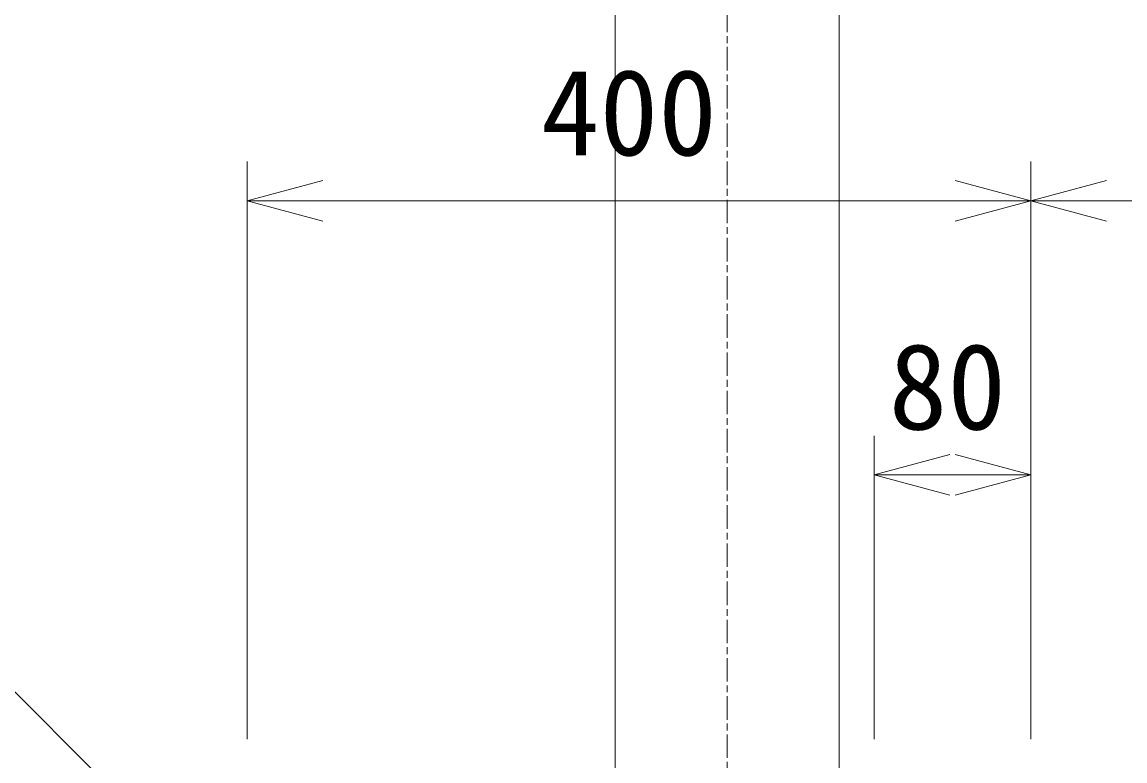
# Model space of a CAD drawing. Units: millimetres, scale not verified. Extents: x -400 to 400, y -275 to 275.
# Drawn here: x 297.19 to 325.33, y 11.73 to 30.59 of the extents above; entities that cross this region are included whole.
import ezdxf
from ezdxf.enums import TextEntityAlignment as Align

# ---------------------------------------------------------------- set-up
doc = ezdxf.new("R2010")
doc.units = ezdxf.units.MM
doc.linetypes.add('CHAIN', pattern=[18.5, 12, -1.5, 3.5, -1.5])
doc.layers.add('0-0', color=7, linetype='Continuous')
doc.layers.add('0-1_現況線', color=1, linetype='Continuous', lineweight=18)
doc.styles.add('ＭＳ ゴシック', font='')
doc.styles.get('ＭＳ ゴシック').set_extended_font_data('MS Gothic')

# ---------------------------------------------------------------- blocks, each defined once
blk = doc.blocks.new('-GLay-0-')
at = {"layer": '0-1_現況線', "linetype": 'CHAIN'}
blk.add_line((14713.58, 6929.07), (14713.58, 5754.07), dxfattribs=at)
at = {"layer": '0-1_現況線'}
for p, q in [((14656.43, 6829.07), (14656.43, 5754.07)), ((14770.73, 6829.07), (14770.73, 5754.07))]:
    blk.add_line(p, q, dxfattribs=at)
at = {"layer": '0-1_現況線', "color": 4}
for p, q in [((14468.58, 6480.55), (14468.58, 6185.66)), ((14868.58, 6480.55), (14868.58, 6340.55)), ((14468.58, 6460.55), (14507.22, 6470.91)), ((14868.58, 6460.55), (14829.94, 6470.91)), ((14868.58, 6460.55), (14907.22, 6470.91)), ((14468.58, 6460.55), (14868.58, 6460.55)), ((14468.58, 6460.55), (14507.22, 6450.2)), ((14868.58, 6460.55), (14829.94, 6450.2)), ((14868.58, 6460.55), (15268.58, 6460.55)), ((14868.58, 6460.55), (14907.22, 6450.2)), ((14566.06, 5993.68), (14158.35, 6401.39)), ((14788.58, 6340.55), (14788.58, 6185.66)), ((14868.58, 6340.55), (14868.58, 6185.66)), ((14788.58, 6320.55), (14827.22, 6330.91)), ((14868.58, 6320.55), (14829.94, 6330.91)), ((14788.58, 6320.55), (14827.22, 6310.2)), ((14788.58, 6320.55), (14868.58, 6320.55)), ((14868.58, 6320.55), (14829.94, 6310.2))]:
    blk.add_line(p, q, dxfattribs=at)
at = {"layer": '0-1_現況線', "color": 7, "style": 'ＭＳ ゴシック'}
for s, p in [('400', (14618.58, 6470.55)), ('80', (14796.08, 6330.55))]:
    blk.add_text(s, height=43.99, dxfattribs=at).set_placement(p, align=Align.BOTTOM_LEFT)

msp = doc.modelspace()

# ---------------------------------------------------------------- block references
at = {"layer": '0-0', "xscale": 0.05, "yscale": 0.05}
msp.add_blockref('-GLay-0-', (-420.5, -297), dxfattribs=at)

doc.saveas('drawing.dxf')
